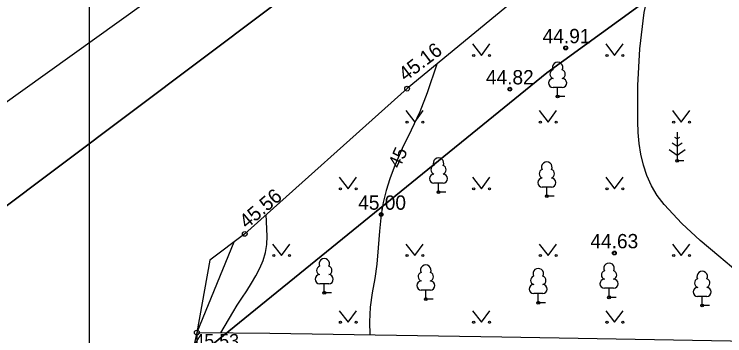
# Model space of a CAD drawing. Extents: x 641727 to 642404, y 6471758 to 6472113.
# Drawn here: x 641867.93 to 641905.24, y 6472002.74 to 6472019.61 of the extents above; entities that cross this region are included whole.
import ezdxf

# ---------------------------------------------------------------- set-up
doc = ezdxf.new("R2010")
doc.units = 0
for name, color, linetype in [('Default', 7, 'Continuous'), ('HALJASTUS', 7, 'Continuous'), ('HORISONTAAL-EH2000', 7, 'Continuous'), ('KORGUS-EH2000', 7, 'Continuous'), ('MOOTMPUNKT', 7, 'Continuous'), ('MOOTPIIR', 7, 'Continuous'), ('PIIR', 7, 'Continuous'), ('PUU', 7, 'Continuous'), ('TEE', 7, 'Continuous'), ('VORMISTUS', 7, 'Continuous')]:
    doc.layers.add(name, color=color, linetype=linetype)

# ---------------------------------------------------------------- blocks, each defined once
blk = doc.blocks.new('RING02')
at = {"layer": 'Default'}
blk.add_circle((0, 0), 25, dxfattribs=at)

msp = doc.modelspace()

# ---------------------------------------------------------------- linework, layer by layer
at = {"layer": 'HALJASTUS'}
for p, q in [((641891.995, 6472018.058), (641892.458, 6472017.452)), ((641892.458, 6472017.452), (641892.904, 6472018.058)), ((641898.995, 6472018.058), (641899.458, 6472017.452)), ((641899.458, 6472017.452), (641899.904, 6472018.058)), ((641888.495, 6472014.558), (641888.958, 6472013.952)), ((641888.958, 6472013.952), (641889.404, 6472014.558)), ((641895.495, 6472014.558), (641895.958, 6472013.952)), ((641895.958, 6472013.952), (641896.404, 6472014.558)), ((641902.495, 6472014.558), (641902.958, 6472013.952)), ((641902.958, 6472013.952), (641903.404, 6472014.558)), ((641884.995, 6472011.058), (641885.458, 6472010.452)), ((641885.458, 6472010.452), (641885.904, 6472011.058)), ((641891.995, 6472011.058), (641892.458, 6472010.452)), ((641892.458, 6472010.452), (641892.904, 6472011.058)), ((641898.995, 6472011.058), (641899.458, 6472010.452)), ((641899.458, 6472010.452), (641899.904, 6472011.058)), ((641881.495, 6472007.558), (641881.958, 6472006.952)), ((641881.958, 6472006.952), (641882.404, 6472007.558)), ((641888.495, 6472007.558), (641888.958, 6472006.952)), ((641888.958, 6472006.952), (641889.404, 6472007.558)), ((641895.495, 6472007.558), (641895.958, 6472006.952)), ((641895.958, 6472006.952), (641896.404, 6472007.558)), ((641902.495, 6472007.558), (641902.958, 6472006.952)), ((641902.958, 6472006.952), (641903.404, 6472007.558)), ((641884.995, 6472004.058), (641885.458, 6472003.452)), ((641885.458, 6472003.452), (641885.904, 6472004.058)), ((641891.995, 6472004.058), (641892.458, 6472003.452)), ((641892.458, 6472003.452), (641892.904, 6472004.058)), ((641898.995, 6472004.058), (641899.458, 6472003.452)), ((641899.458, 6472003.452), (641899.904, 6472004.058))]:
    msp.add_line(p, q, dxfattribs=at)
for centre in [(641892.057, 6472017.452), (641892.886, 6472017.452), (641899.057, 6472017.452), (641899.886, 6472017.452), (641888.557, 6472013.952), (641889.386, 6472013.952), (641895.557, 6472013.952), (641896.386, 6472013.952), (641902.557, 6472013.952), (641903.386, 6472013.952), (641885.057, 6472010.452), (641885.886, 6472010.452), (641892.057, 6472010.452), (641892.886, 6472010.452), (641899.057, 6472010.452), (641899.886, 6472010.452), (641881.557, 6472006.952), (641882.386, 6472006.952), (641888.557, 6472006.952), (641889.386, 6472006.952), (641895.557, 6472006.952), (641896.386, 6472006.952), (641902.557, 6472006.952), (641903.386, 6472006.952), (641885.057, 6472003.452), (641885.886, 6472003.452), (641892.057, 6472003.452), (641892.886, 6472003.452), (641899.057, 6472003.452), (641899.886, 6472003.452)]:
    msp.add_circle(centre, 0.055, dxfattribs=at)
at = {"layer": 'HORISONTAAL-EH2000'}
for points in [[(641910.362, 6472002.441), (641905.933, 6472006.088), (641904.93, 6472006.912), (641903.95, 6472007.746), (641902.992, 6472008.636), (641902.055, 6472009.628), (641901.688, 6472010.105), (641901.388, 6472010.613), (641901.149, 6472011.146), (641900.966, 6472011.698), (641900.832, 6472012.263), (641900.742, 6472012.835), (641900.689, 6472013.409), (641900.668, 6472013.979), (641900.677, 6472015.881), (641900.777, 6472017.796), (641901.006, 6472019.698), (641901.402, 6472021.564), (641902.881, 6472027.099)], [(641890.113, 6472016.991), (641889.612, 6472015.491), (641889.224, 6472014.499), (641888.771, 6472013.534), (641888.306, 6472012.572), (641887.883, 6472011.588), (641887.661, 6472010.98), (641887.465, 6472010.364), (641887.306, 6472009.74), (641887.196, 6472009.106), (641887.109, 6472008.236), (641887.047, 6472007.365), (641886.973, 6472006.496), (641886.861, 6472005.742), (641886.724, 6472004.99), (641886.614, 6472004.236), (641886.584, 6472003.479), (641886.607, 6472002.795)], [(641878.784, 6472002.9), (641879.407, 6472003.963), (641879.639, 6472004.342), (641879.886, 6472004.723), (641880.136, 6472005.107), (641880.382, 6472005.495), (641880.613, 6472005.887), (641880.82, 6472006.286), (641880.993, 6472006.692), (641881.123, 6472007.105), (641881.201, 6472007.528), (641881.215, 6472007.961), (641881.164, 6472009.099)]]:
    msp.add_lwpolyline(points, dxfattribs=at)
at = {"layer": 'KORGUS-EH2000'}
for centre in [(641896.886, 6472017.843), (641893.955, 6472015.682), (641887.196, 6472009.106), (641899.443, 6472007.084)]:
    msp.add_circle(centre, 0.1, dxfattribs=at)
at = {"layer": 'MOOTMPUNKT'}
for centre in [(641896.886, 6472017.843), (641893.955, 6472015.682), (641896.464, 6472015.298), (641902.739, 6472011.92), (641890.208, 6472010.277), (641895.896, 6472010.065), (641887.196, 6472009.106), (641899.443, 6472007.084), (641884.21, 6472005.001), (641899.162, 6472004.76), (641889.541, 6472004.668), (641895.446, 6472004.479), (641904.055, 6472004.332)]:
    msp.add_circle(centre, 0.075, dxfattribs=at)
at = {"layer": 'MOOTPIIR'}
msp.add_lwpolyline([(641982.437, 6472004.458), (641964.558, 6472017.134), (641951.861, 6472002.036), (641915.536, 6472035.655), (641909.172, 6472031.632), (641898.928, 6472024.251), (641888.558, 6472015.71), (641880.033, 6472008.088), (641878.208, 6472006.707), (641877.519, 6472002.913), (641877.071, 6472000.868), (641878.189, 6471998.936), (641884.446, 6471988.304), (641889.631, 6471983.04), (641891.583, 6471981.631), (641897.121, 6471978.023), (641905.691, 6471972.457), (641912.464, 6471968.218), (641917.809, 6471965.366), (641931.199, 6471957.024), (641943.973, 6471949.714), (641953.204, 6471944.702), (641969.916, 6471934.51)], dxfattribs=at)
at = {"layer": 'PIIR'}
for points in [[(641859.47, 6472003.53), (641910.43, 6472041.77), (641948.49, 6472065.47), (641967.88, 6472073.9), (641988.23, 6472082.2), (641995.33, 6472082.47), (642017.33, 6472083.13), (642074.19, 6472036.84), (642073.54, 6472035.99), (642079.91, 6472031.22), (642111.27, 6472008.25), (642146.78, 6471982.26)], [(642153.71, 6471960.75), (642115.95, 6471988.66), (642068.76, 6472026.95), (642067.35, 6472025.11), (642061.48, 6472029.49), (642043.28, 6472044.21), (642037.8, 6472053), (642018.53, 6472067.16), (642000.75, 6472069.46), (641989.88, 6472069.42), (641984.02, 6472068.89), (641978.1, 6472068.06), (641915.99, 6472031.13), (641895.89, 6472016.54), (641877.52, 6472001.62), (641871.64, 6471996.91), (641763.37, 6471925.16)]]:
    msp.add_lwpolyline(points, dxfattribs=at)
for points in [[(641727.03, 6471920.79), (641762.5, 6471944.88), (641804.23, 6471972.99), (641829.61, 6471989.57), (641854.61, 6472005.79), (641908.6, 6472044.43), (641945.59, 6472065.91), (641948.49, 6472065.47), (641910.43, 6472041.77), (641859.47, 6472003.53), (641806.93, 6471970.15), (641764.25, 6471941.87), (641728.58, 6471918.41)], [(641877.52, 6472001.62), (641895.89, 6472016.54), (641915.99, 6472031.13), (641951.7, 6471999.62), (641964.78, 6472016.03), (641983.28, 6472002.24), (642001.33, 6472027.96), (642015.37, 6472014.73), (642043.28, 6472044.21), (642061.48, 6472029.49), (642027.1, 6471987.54), (642006.96, 6472001.86), (641997.37, 6471988.68), (642017.35, 6471973.82), (642002.31, 6471955.2), (641985.07, 6471931.45), (641976.92, 6471936.05), (641936.82, 6471957.35), (641888.83, 6471988.61)]]:
    msp.add_lwpolyline(points, close=True, dxfattribs=at)
at = {"layer": 'PUU'}
for p, q in [((641896.704, 6472015.773), (641896.224, 6472015.773)), ((641896.464, 6472015.298), (641896.464, 6472015.773)), ((641896.844, 6472015.298), (641896.464, 6472015.298)), ((641902.739, 6472013.42), (641902.739, 6472011.92)), ((641902.739, 6472013.07), (641902.615, 6472013.153)), ((641902.863, 6472013.153), (641902.739, 6472013.07)), ((641902.739, 6472012.67), (641902.472, 6472012.848)), ((641903.006, 6472012.848), (641902.739, 6472012.67)), ((641902.315, 6472012.509), (641902.739, 6472012.227)), ((641902.739, 6472012.227), (641903.163, 6472012.509)), ((641903.099, 6472011.92), (641902.739, 6472011.92)), ((641890.448, 6472010.752), (641889.968, 6472010.752)), ((641890.208, 6472010.277), (641890.208, 6472010.752)), ((641896.136, 6472010.54), (641895.656, 6472010.54)), ((641895.896, 6472010.065), (641895.896, 6472010.54)), ((641890.588, 6472010.277), (641890.208, 6472010.277)), ((641896.276, 6472010.065), (641895.896, 6472010.065)), ((641884.45, 6472005.476), (641883.97, 6472005.476)), ((641884.21, 6472005.001), (641884.21, 6472005.476)), ((641899.402, 6472005.235), (641898.922, 6472005.235)), ((641899.162, 6472004.76), (641899.162, 6472005.235)), ((641884.59, 6472005.001), (641884.21, 6472005.001)), ((641889.781, 6472005.143), (641889.301, 6472005.143)), ((641889.541, 6472004.668), (641889.541, 6472005.143)), ((641895.686, 6472004.954), (641895.206, 6472004.954)), ((641895.446, 6472004.479), (641895.446, 6472004.954)), ((641904.295, 6472004.807), (641903.815, 6472004.807)), ((641904.055, 6472004.332), (641904.055, 6472004.807)), ((641889.921, 6472004.668), (641889.541, 6472004.668)), ((641895.826, 6472004.479), (641895.446, 6472004.479)), ((641899.542, 6472004.76), (641899.162, 6472004.76)), ((641904.435, 6472004.332), (641904.055, 6472004.332))]:
    msp.add_line(p, q, dxfattribs=at)
for centre, radius, start, end in [((641896.464, 6472016.818), 0.277, 332.5799, 207.4201), ((641896.294, 6472016.471), 0.233, 109.0217, 253.1415), ((641896.634, 6472016.471), 0.233, 286.8508, 70.9859), ((641896.227, 6472016.01), 0.238, 90.0016, 269.3953), ((641896.701, 6472016.01), 0.238, 270.6047, 89.9984), ((641890.208, 6472011.797), 0.277, 332.5799, 207.4201), ((641890.038, 6472011.45), 0.233, 109.0217, 253.1415), ((641890.378, 6472011.45), 0.233, 286.8508, 70.9859), ((641895.896, 6472011.585), 0.277, 332.5799, 207.4201), ((641889.971, 6472010.989), 0.238, 90.0016, 269.3953), ((641890.445, 6472010.989), 0.238, 270.6047, 89.9984), ((641895.726, 6472011.238), 0.233, 109.0217, 253.1415), ((641896.066, 6472011.238), 0.233, 286.8508, 70.9859), ((641895.659, 6472010.777), 0.238, 90.0016, 269.3953), ((641896.133, 6472010.777), 0.238, 270.6047, 89.9984), ((641884.21, 6472006.521), 0.277, 332.5799, 207.4201), ((641884.04, 6472006.174), 0.233, 109.0217, 253.1415), ((641884.38, 6472006.174), 0.233, 286.8508, 70.9859), ((641889.541, 6472006.188), 0.277, 332.5799, 207.4201), ((641899.162, 6472006.28), 0.277, 332.5799, 207.4201), ((641883.973, 6472005.713), 0.238, 90.0016, 269.3953), ((641884.447, 6472005.713), 0.238, 270.6047, 89.9984), ((641889.371, 6472005.841), 0.233, 109.0217, 253.1415), ((641889.711, 6472005.841), 0.233, 286.8508, 70.9859), ((641895.446, 6472005.999), 0.277, 332.5799, 207.4201), ((641898.992, 6472005.933), 0.233, 109.0217, 253.1415), ((641899.332, 6472005.933), 0.233, 286.8508, 70.9859), ((641904.055, 6472005.852), 0.277, 332.5799, 207.4201), ((641889.304, 6472005.38), 0.238, 90.0016, 269.3953), ((641889.778, 6472005.38), 0.238, 270.6047, 89.9984), ((641895.276, 6472005.652), 0.233, 109.0217, 253.1415), ((641895.616, 6472005.652), 0.233, 286.8508, 70.9859), ((641898.925, 6472005.472), 0.238, 90.0016, 269.3953), ((641899.399, 6472005.472), 0.238, 270.6047, 89.9984), ((641903.885, 6472005.505), 0.233, 109.0217, 253.1415), ((641904.225, 6472005.505), 0.233, 286.8508, 70.9859), ((641895.209, 6472005.191), 0.238, 90.0016, 269.3953), ((641895.683, 6472005.191), 0.238, 270.6047, 89.9984), ((641903.818, 6472005.044), 0.238, 90.0016, 269.3953), ((641904.292, 6472005.044), 0.238, 270.6047, 89.9984)]:
    msp.add_arc(centre, radius, start, end, dxfattribs=at)
at = {"layer": 'TEE'}
for points in [[(641915.536, 6472035.655), (641909.172, 6472031.632), (641898.928, 6472024.251), (641888.558, 6472015.71), (641880.033, 6472008.088), (641878.208, 6472006.707)], [(641877.519, 6472002.913), (641881.345, 6472002.875), (641893.538, 6472002.69), (641908.551, 6472002.433), (641916.082, 6472002.465), (641920.323, 6472002.115), (641925.63, 6472001.226), (641933.597, 6471999.504), (641944.052, 6471996.653), (641951.662, 6471994.633), (641955.174, 6472001.266), (641959.446, 6472007.451), (641964.781, 6472016.853)], [(641879.463, 6472007.656), (641877.519, 6472002.913), (641877.525, 6472001.562), (641877.071, 6472000.868), (641878.189, 6471998.936), (641884.446, 6471988.304), (641889.631, 6471983.04), (641889.631, 6471983.04), (641891.583, 6471981.631), (641897.121, 6471978.023), (641905.691, 6471972.457), (641912.464, 6471968.218), (641917.809, 6471965.366), (641931.199, 6471957.024), (641943.973, 6471949.714), (641953.204, 6471944.702), (641969.916, 6471934.51)]]:
    msp.add_lwpolyline(points, dxfattribs=at)
at = {"layer": 'VORMISTUS'}
msp.add_lwpolyline([(642069.386, 6471913.491), (641871.886, 6471913.491), (641871.886, 6472056.991), (642069.386, 6472056.991), (642069.386, 6471913.491)], dxfattribs=at)

# ---------------------------------------------------------------- block references
at = {"layer": 'KORGUS-EH2000', "xscale": 0.005, "yscale": 0.005}
for p in [(641888.558, 6472015.71), (641880.033, 6472008.088), (641877.519, 6472002.913)]:
    msp.add_blockref('RING02', p, dxfattribs=at)

# ---------------------------------------------------------------- texts
at = {"layer": 'HORISONTAAL-EH2000'}
msp.add_text('45', height=0.7, rotation=65.5053, dxfattribs=at).set_placement((641888.171, 6472011.478))
at = {"layer": 'KORGUS-EH2000'}
for s, height, p in [('44.91', 0.75, (641895.679, 6472018.093)), ('44.82', 0.75, (641892.697, 6472015.932)), ('45.00', 0.75, (641885.991, 6472009.356)), ('44.63', 0.75, (641898.185, 6472007.334)), ('45.53', 0.7, (641877.392, 6472002.135))]:
    msp.add_text(s, height=height, dxfattribs=at).set_placement(p)
for s, rotation, p in [('45.16', 37.29, (641888.472, 6472016.063)), ('45.56', 40.4227, (641880.143, 6472008.328))]:
    msp.add_text(s, height=0.75, rotation=rotation, dxfattribs=at).set_placement(p)

doc.saveas('drawing.dxf')
